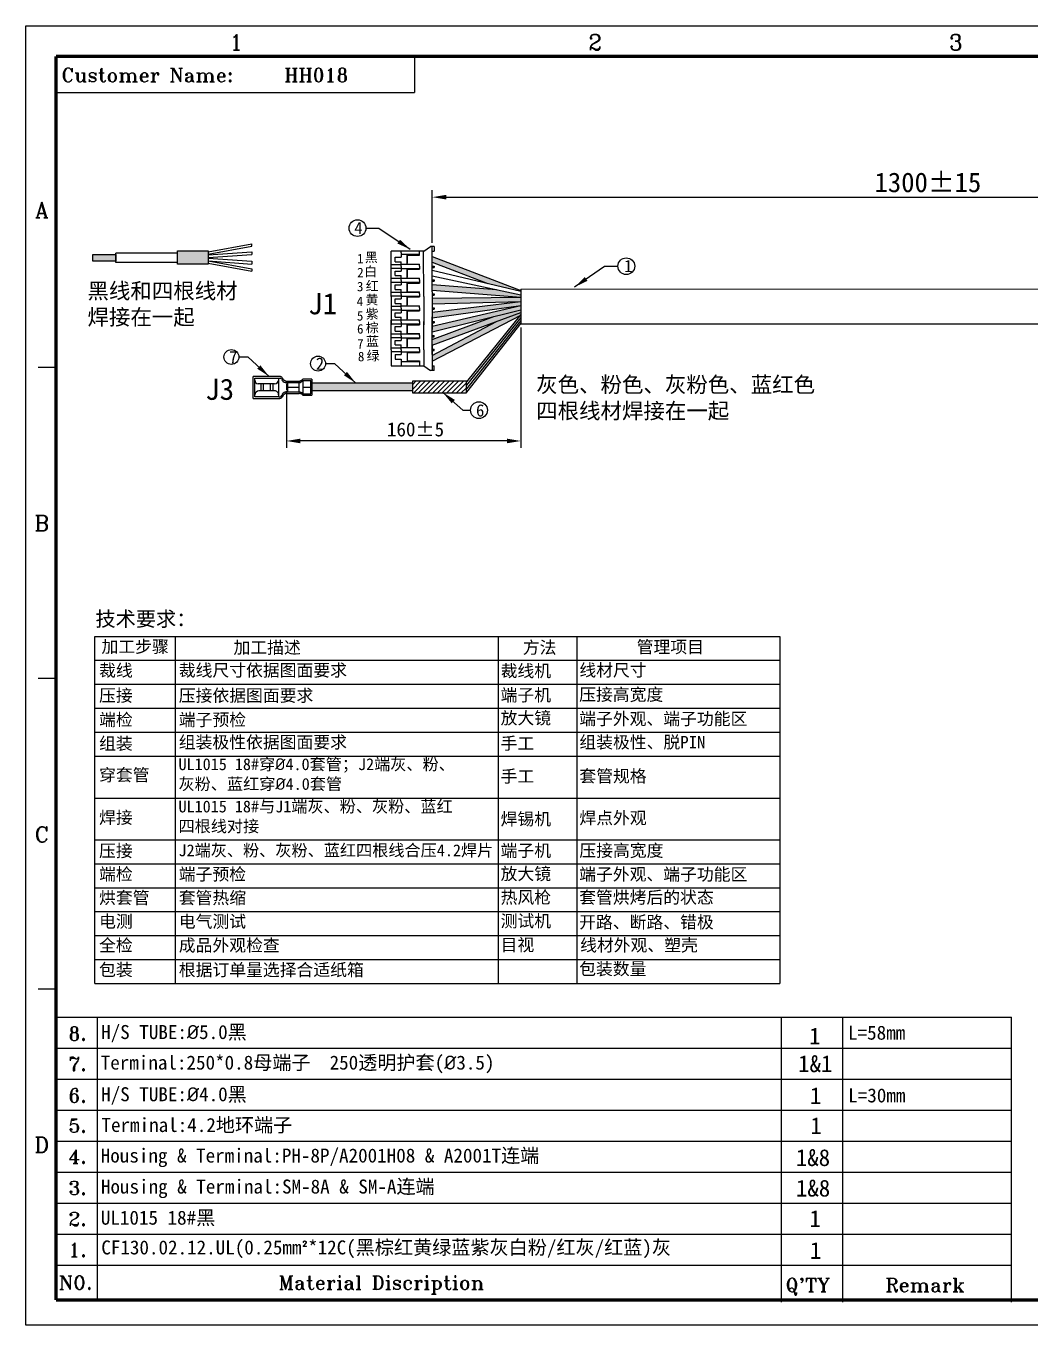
# Model space of a CAD drawing. Header units: millimetres. Extents: x 4119 to 4450, y 525 to 757.
# Drawn here: x 4118.8 to 4297.9, y 524.7 to 756.6 of the extents above; entities that cross this region are included whole.
import ezdxf
from ezdxf.enums import TextEntityAlignment as Align

# ---------------------------------------------------------------- set-up
doc = ezdxf.new("R2010")
doc.units = ezdxf.units.MM
doc.header["$LTSCALE"] = 0.6
doc.linetypes.add('HIDDEN2', pattern=[4.7625, 3.175, -1.5875])
doc.layers.add('PAPER', color=7, linetype='Continuous')
doc.styles.add('ROMANC', font='romanc')
doc.styles.add('ROMANT', font='romant.shx', dxfattribs={"bigfont": 'lfp.shx'})
doc.styles.get("Standard").update_dxf_attribs({"font": 'simkai.ttf', "height": 2.5})
doc.dimstyles.new('ISO-25', dxfattribs={"dimtxt": 2.5, "dimasz": 2.5, "dimexe": 1.25, "dimexo": 0.625, "dimtad": 1, "dimtxsty": 'Standard', "dimcen": 2.5, "dimadec": 0, "dimazin": 0, "dimtfac": 1, "dimtmove": 0, "dimatfit": 3, "dimfxl": 1, "dimarcsym": 0})

# ---------------------------------------------------------------- blocks, each defined once
blk = doc.blocks.new('*D1')
at = {"color": 0, "linetype": 'Continuous', "lineweight": -2, "ltscale": 0.6}
for p, q in [((4191.26, 717.86), (4191.26, 727.28)), ((4193.76, 726.03), (4367.44, 726.03)), ((4369.94, 721.42), (4369.94, 727.28))]:
    blk.add_line(p, q, dxfattribs=at)
at = {"color": 0, "linetype": 'Continuous'}
for points in [[(4193.76, 726.45), (4193.76, 725.62), (4191.26, 726.03)], [(4367.44, 725.62), (4367.44, 726.45), (4369.94, 726.03)]]:
    blk.add_solid(points, dxfattribs=at)
at = {"layer": 'Defpoints', "color": 0, "linetype": 'Continuous'}
for p in [(4369.94, 726.03), (4369.94, 720.8), (4191.26, 717.24)]:
    blk.add_point(p, dxfattribs=at)
at = {"color": 0, "linetype": 'Continuous', "ltscale": 0.6, "insert": (4279.69, 728.65), "char_height": 2.5, "attachment_point": 5}
blk.add_mtext('{{\\fKaiTi_GB2312|b0|i0|c134|p49;\\H1.4x;1300%%P15}}', dxfattribs=at)
blk = doc.blocks.new('*D2')
at = {"color": 0, "linetype": 'Continuous', "lineweight": -2, "ltscale": 0.6}
for p, q in [((4207.07, 702.77), (4207.07, 681.26)), ((4165.24, 691.39), (4165.24, 681.26)), ((4204.57, 682.51), (4167.74, 682.51))]:
    blk.add_line(p, q, dxfattribs=at)
at = {"color": 0, "linetype": 'Continuous'}
for points in [[(4167.74, 682.93), (4167.74, 682.1), (4165.24, 682.51)], [(4204.57, 682.1), (4204.57, 682.93), (4207.07, 682.51)]]:
    blk.add_solid(points, dxfattribs=at)
at = {"layer": 'Defpoints', "color": 0, "linetype": 'Continuous'}
for p in [(4207.07, 703.39), (4165.24, 692.02), (4165.24, 682.51)]:
    blk.add_point(p, dxfattribs=at)
at = {"color": 0, "linetype": 'Continuous', "ltscale": 0.6, "insert": (4188.27, 684.56), "char_height": 2.5, "attachment_point": 5}
blk.add_mtext('{{\\fKaiTi_GB2312|b0|i0|c134|p49;160%%P5}}', dxfattribs=at)

msp = doc.modelspace()

# ---------------------------------------------------------------- hatches: boundary and pattern name
at = {"linetype": 'Continuous', "ltscale": 0.6}
for color, points in [(256, [(4130.709, 715.797), (4134.83, 715.797), (4134.83, 714.622), (4130.709, 714.622)]), (256, [(4145.782, 716.452), (4151.277, 716.452), (4151.277, 714.054), (4145.782, 714.054)]), (256, [(4191.259, 715.466), (4191.261, 714.456), (4201.164, 710.645), (4207.067, 709.253), (4207.067, 709.383)]), (1, [(4207.067, 708.185), (4207.067, 708.615), (4202.693, 709.544), (4191.268, 710.419), (4191.27, 709.409)]), (2, [(4191.271, 707.984), (4191.271, 706.974), (4207.067, 707.421), (4207.067, 708.184)]), (37, [(4207.067, 705.902), (4207.067, 706.686), (4191.271, 702.991), (4191.271, 702.406), (4191.271, 701.981)]), (5, [(4191.271, 700.611), (4191.271, 699.601), (4207.067, 705.419), (4207.067, 705.902), (4202.246, 704.706)]), (3, [(4191.271, 697.76), (4191.271, 696.75), (4206.923, 704.907), (4207.067, 705.085), (4207.067, 705.419), (4202.73, 703.822)]), (256, [(4165.407, 692.669), (4165.245, 692.669), (4165.245, 691.61), (4165.407, 691.61)]), (256, [(4187.719, 691.435), (4187.719, 692.832), (4169.769, 692.832), (4169.769, 691.435)])]:
    msp.add_hatch(color=color, dxfattribs=at).paths.add_polyline_path(points)
h = msp.add_hatch(color=203, dxfattribs=at)
h.paths.add_polyline_path([(4369.936, 707.191), (4369.936, 708.53), (4333.583, 706.837), (4333.583, 706.234)])
h.paths.add_polyline_path([(4191.271, 705.519), (4191.271, 704.509), (4207.067, 706.686), (4207.067, 707.421)])
h = msp.add_hatch(dxfattribs=at)
h.set_pattern_fill('ANSI31', color=256, scale=0.189, style=0)
h.set_pattern_definition([(45, (935.6998, 39.0515), (-0.4243171, 0.4243171), [])])
h.paths.add_polyline_path([(4187.719, 693.16), (4187.719, 691.08), (4197.368, 691.08), (4197.368, 693.16)])

# ---------------------------------------------------------------- linework, layer by layer
for p, q in [((4124.144, 744.723), (4188.098, 744.723)), ((4120.932, 695.672), (4124.144, 695.672)), ((4120.932, 640.178), (4124.144, 640.178)), ((4120.932, 584.684), (4124.144, 584.684)), ((4124.144, 579.651), (4294.6, 579.651)), ((4131.512, 535.382), (4131.512, 579.651)), ((4253.561, 534.968), (4253.578, 579.651)), ((4253.57, 535.538), (4253.57, 579.651)), ((4264.519, 535.538), (4264.519, 579.651)), ((4264.519, 534.968), (4264.519, 579.651)), ((4124.144, 574.117), (4294.6, 574.117)), ((4124.144, 568.584), (4294.6, 568.584)), ((4124.144, 563.05), (4294.6, 563.05)), ((4124.144, 557.517), (4294.6, 557.517)), ((4124.144, 551.983), (4294.6, 551.983)), ((4124.144, 546.45), (4294.6, 546.45)), ((4131.512, 535.382), (4131.512, 543.195)), ((4124.144, 540.916), (4294.6, 540.916)), ((4124.144, 535.382), (4294.6, 535.382)), ((4124.144, 535.382), (4294.6, 535.382)), ((4131.512, 535.09), (4131.512, 535.382)), ((4131.512, 529.184), (4131.512, 535.382)), ((4253.558, 528.77), (4253.56, 534.968)), ((4264.519, 528.77), (4264.519, 534.968))]:
    msp.add_line(p, q)
for p, q in [((4151.277, 716.287), (4159.06, 717.697)), ((4151.277, 715.846), (4159.06, 717.256)), ((4159.06, 717.256), (4159.06, 717.697)), ((4145.782, 716.048), (4134.83, 716.048)), ((4134.83, 714.371), (4134.83, 716.048)), ((4145.782, 714.371), (4134.83, 714.371)), ((4151.277, 715.716), (4159.07, 716.247)), ((4151.277, 715.237), (4159.07, 715.769)), ((4151.277, 715.143), (4159.07, 714.579)), ((4151.277, 714.664), (4159.07, 714.1)), ((4151.277, 714.664), (4159.06, 713.254)), ((4151.277, 714.223), (4159.06, 712.813)), ((4159.07, 716.247), (4159.07, 715.769)), ((4159.07, 714.579), (4159.07, 714.1)), ((4183.942, 711.027), (4183.942, 716.394)), ((4189.732, 716.394), (4183.942, 716.394)), ((4189.005, 715.824), (4185.742, 715.824)), ((4189.005, 715.653), (4189.005, 716.394)), ((4189.717, 716.394), (4189.732, 716.394)), ((4191.271, 715.462), (4207.067, 709.383)), ((4191.271, 714.452), (4201.164, 710.645)), ((4159.06, 713.254), (4159.06, 712.813)), ((4189.005, 713.997), (4185.742, 713.997)), ((4189.005, 713.257), (4185.742, 713.257)), ((4191.271, 712.978), (4207.067, 709.253)), ((4191.271, 711.968), (4207.067, 708.615)), ((4189.005, 711.513), (4185.742, 711.513)), ((4189.005, 710.772), (4185.742, 710.772)), ((4191.271, 710.419), (4202.693, 709.544)), ((4207.067, 709.628), (4333.583, 709.653)), ((4207.067, 709.628), (4207.067, 703.391)), ((4189.005, 709.034), (4185.742, 709.034)), ((4189.005, 708.293), (4185.742, 708.293)), ((4191.271, 709.409), (4207.067, 708.185)), ((4191.271, 707.984), (4207.083, 708.184)), ((4191.271, 706.974), (4207.067, 707.421)), ((4191.271, 705.519), (4207.067, 707.421)), ((4189.005, 706.562), (4185.742, 706.562)), ((4189.005, 705.821), (4185.742, 705.821)), ((4191.271, 702.991), (4207.067, 706.686)), ((4191.271, 704.509), (4207.067, 706.686)), ((4191.271, 701.981), (4207.067, 705.902)), ((4191.271, 699.601), (4207.067, 705.419)), ((4191.271, 696.75), (4207.067, 704.982)), ((4207.067, 705.085), (4197.368, 693.08)), ((4189.005, 704.088), (4185.742, 704.088)), ((4189.005, 703.348), (4185.742, 703.348)), ((4191.271, 700.611), (4202.246, 704.706)), ((4191.271, 697.76), (4202.73, 703.822)), ((4207.067, 704.553), (4197.368, 692.452)), ((4207.067, 704.04), (4197.368, 691.835)), ((4207.067, 703.54), (4197.368, 691.194)), ((4207.067, 703.391), (4333.583, 703.421)), ((4189.005, 701.603), (4185.742, 701.603)), ((4189.005, 700.862), (4185.742, 700.862)), ((4189.005, 699.131), (4185.742, 699.131)), ((4189.005, 698.39), (4185.742, 698.39)), ((4189.005, 696.627), (4185.742, 696.627)), ((4164.041, 694.022), (4159.305, 694.022)), ((4159.305, 690.12), (4159.305, 694.022)), ((4159.609, 690.404), (4159.609, 693.739)), ((4159.609, 693.739), (4164.161, 693.739)), ((4163.857, 690.404), (4163.857, 693.739)), ((4169.769, 693.565), (4168.18, 693.565)), ((4169.769, 693.565), (4169.769, 691.297)), ((4163.129, 692.71), (4160.206, 692.71)), ((4163.142, 691.452), (4160.316, 691.452)), ((4160.664, 692.71), (4160.664, 691.452)), ((4161.12, 692.71), (4161.12, 691.452)), ((4162.359, 692.71), (4162.359, 691.452)), ((4162.814, 692.71), (4162.814, 691.452)), ((4165.038, 692.932), (4167.48, 692.932)), ((4165.05, 691.256), (4167.537, 691.256)), ((4165.228, 693.187), (4167.463, 693.187)), ((4165.407, 692.932), (4165.407, 691.258)), ((4165.407, 692.095), (4167.48, 692.094)), ((4167.48, 692.932), (4167.48, 691.256)), ((4168.186, 693.302), (4168.186, 690.949)), ((4168.186, 693.302), (4169.575, 693.302)), ((4168.186, 692.138), (4169.575, 692.138)), ((4169.575, 690.949), (4169.575, 693.302)), ((4187.719, 692.832), (4169.575, 692.832)), ((4187.719, 691.435), (4169.575, 691.435)), ((4169.769, 691.297), (4169.769, 690.677)), ((4159.305, 690.12), (4164.054, 690.12)), ((4163.857, 690.404), (4159.609, 690.404)), ((4165.243, 691.004), (4167.504, 691.004)), ((4168.186, 690.949), (4169.575, 690.949)), ((4168.188, 690.677), (4169.769, 690.677)), ((4294.6, 534.968), (4294.6, 579.651)), ((4294.6, 528.77), (4294.6, 534.968))]:
    msp.add_line(p, q, dxfattribs=at)
at = {"ltscale": 0.6}
for p, q in [((4189.732, 716.394), (4190.918, 717.238)), ((4191.593, 717.238), (4190.918, 717.238)), ((4191.593, 717.238), (4191.593, 716.394)), ((4184.617, 715.314), (4185.742, 715.314)), ((4184.617, 714.511), (4184.617, 715.314)), ((4184.617, 714.511), (4184.617, 715.314)), ((4184.617, 714.511), (4185.742, 714.511)), ((4185.742, 716.108), (4185.742, 716.394)), ((4185.742, 716.112), (4185.742, 715.314)), ((4185.742, 713.63), (4185.742, 714.511)), ((4186.755, 715.653), (4189.005, 715.653)), ((4186.755, 714.074), (4186.755, 715.653)), ((4186.755, 715.653), (4189.005, 715.653)), ((4186.755, 715.653), (4186.755, 714.221)), ((4191.256, 716.394), (4191.593, 716.394)), ((4184.617, 712.836), (4185.742, 712.836)), ((4184.617, 712.033), (4184.617, 712.836)), ((4184.617, 712.033), (4184.617, 712.836)), ((4184.617, 712.033), (4185.742, 712.033)), ((4185.742, 713.634), (4185.742, 712.836)), ((4185.742, 711.152), (4185.742, 712.033)), ((4186.755, 714.074), (4189.005, 714.074)), ((4186.755, 713.175), (4189.005, 713.175)), ((4186.755, 711.596), (4186.755, 713.175)), ((4186.755, 713.175), (4189.005, 713.175)), ((4186.755, 713.175), (4186.755, 711.743)), ((4189.005, 713.719), (4189.005, 714.074)), ((4189.005, 713.723), (4189.005, 713.175)), ((4191.262, 713.731), (4191.599, 713.731)), ((4191.262, 713.49), (4191.599, 713.49)), ((4191.599, 713.731), (4191.599, 713.49)), ((4184.617, 710.358), (4185.742, 710.358)), ((4184.617, 709.556), (4184.617, 710.358)), ((4184.617, 709.556), (4184.617, 710.358)), ((4185.742, 711.156), (4185.742, 710.358)), ((4186.755, 711.596), (4189.005, 711.596)), ((4186.755, 710.697), (4189.005, 710.697)), ((4186.755, 709.119), (4186.755, 710.697)), ((4186.755, 710.697), (4189.005, 710.697)), ((4186.755, 710.697), (4186.755, 709.265)), ((4189.005, 711.241), (4189.005, 711.596)), ((4189.005, 711.245), (4189.005, 710.697)), ((4191.262, 711.264), (4191.599, 711.264)), ((4191.262, 711.023), (4191.599, 711.023)), ((4191.599, 711.264), (4191.599, 711.023)), ((4183.942, 708.313), (4183.942, 703.25)), ((4184.617, 709.556), (4185.742, 709.556)), ((4184.617, 707.88), (4185.742, 707.88)), ((4184.617, 707.078), (4184.617, 707.88)), ((4184.617, 707.078), (4184.617, 707.88)), ((4185.742, 708.674), (4185.742, 709.556)), ((4185.742, 708.678), (4185.742, 707.88)), ((4186.755, 709.119), (4189.005, 709.119)), ((4186.755, 708.219), (4189.005, 708.219)), ((4186.755, 706.641), (4186.755, 708.219)), ((4186.755, 708.219), (4189.005, 708.219)), ((4186.755, 708.219), (4186.755, 706.787)), ((4189.005, 708.763), (4189.005, 709.119)), ((4189.005, 708.767), (4189.005, 708.219)), ((4189.732, 708.313), (4189.732, 703.25)), ((4191.262, 708.776), (4191.599, 708.776)), ((4191.262, 708.535), (4191.599, 708.535)), ((4191.271, 709.157), (4191.271, 702.406)), ((4191.599, 708.776), (4191.599, 708.535)), ((4184.617, 707.078), (4185.742, 707.078)), ((4184.617, 705.402), (4185.742, 705.402)), ((4184.617, 704.6), (4184.617, 705.402)), ((4184.617, 704.6), (4184.617, 705.402)), ((4185.742, 706.196), (4185.742, 707.078)), ((4185.742, 706.2), (4185.742, 705.402)), ((4186.755, 706.641), (4189.005, 706.641)), ((4186.755, 705.741), (4189.005, 705.741)), ((4186.755, 704.163), (4186.755, 705.741)), ((4186.755, 705.741), (4189.005, 705.741)), ((4186.755, 705.741), (4186.755, 704.31)), ((4189.005, 706.285), (4189.005, 706.641)), ((4189.005, 706.289), (4189.005, 705.741)), ((4191.262, 706.305), (4191.599, 706.305)), ((4191.262, 706.064), (4191.599, 706.064)), ((4191.599, 706.305), (4191.599, 706.064)), ((4183.942, 698.763), (4183.942, 704.093)), ((4184.617, 704.6), (4185.742, 704.6)), ((4184.617, 702.924), (4185.742, 702.924)), ((4184.617, 702.122), (4184.617, 702.924)), ((4184.617, 702.122), (4184.617, 702.924)), ((4185.742, 703.718), (4185.742, 704.6)), ((4185.742, 703.722), (4185.742, 702.924)), ((4186.755, 704.163), (4189.005, 704.163)), ((4186.755, 703.263), (4189.005, 703.263)), ((4186.755, 701.685), (4186.755, 703.263)), ((4186.755, 703.263), (4189.005, 703.263)), ((4186.755, 703.263), (4186.755, 701.832)), ((4189.005, 703.807), (4189.005, 704.163)), ((4189.005, 703.811), (4189.005, 703.263)), ((4189.732, 698.763), (4189.732, 703.826)), ((4191.262, 703.855), (4191.599, 703.855)), ((4191.262, 703.614), (4191.599, 703.614)), ((4191.271, 697.919), (4191.271, 704.67)), ((4191.599, 703.855), (4191.599, 703.614)), ((4184.617, 702.122), (4185.742, 702.122)), ((4184.617, 700.446), (4185.742, 700.446)), ((4184.617, 699.644), (4184.617, 700.446)), ((4184.617, 699.644), (4184.617, 700.446)), ((4185.742, 701.241), (4185.742, 702.122)), ((4185.742, 701.244), (4185.742, 700.446)), ((4186.755, 701.685), (4189.005, 701.685)), ((4186.755, 700.785), (4189.005, 700.785)), ((4186.755, 699.207), (4186.755, 700.785)), ((4186.755, 700.785), (4189.005, 700.785)), ((4186.755, 700.785), (4186.755, 699.354)), ((4189.005, 701.33), (4189.005, 701.685)), ((4189.005, 701.334), (4189.005, 700.785)), ((4191.262, 701.341), (4191.599, 701.341)), ((4191.262, 701.1), (4191.599, 701.1)), ((4191.599, 701.1), (4191.599, 701.341)), ((4184.617, 699.644), (4185.742, 699.644)), ((4185.742, 698.763), (4185.742, 699.644)), ((4185.742, 698.767), (4185.742, 697.93)), ((4186.755, 699.207), (4189.005, 699.207)), ((4186.755, 698.307), (4189.005, 698.307)), ((4186.755, 698.307), (4186.755, 696.821)), ((4189.005, 698.852), (4189.005, 699.207)), ((4189.005, 698.856), (4189.005, 698.307)), ((4189.732, 698.767), (4189.732, 695.906)), ((4191.262, 698.873), (4191.599, 698.873)), ((4191.262, 698.632), (4191.599, 698.632)), ((4191.271, 699.611), (4191.271, 695.062)), ((4191.599, 698.632), (4191.599, 698.873)), ((4183.957, 695.906), (4189.747, 695.906)), ((4184.617, 697.93), (4185.742, 697.93)), ((4184.617, 697.93), (4184.617, 697.128)), ((4184.617, 697.93), (4184.617, 697.128)), ((4184.617, 697.128), (4185.742, 697.128)), ((4185.742, 697.128), (4185.742, 695.906)), ((4186.755, 696.821), (4189.005, 696.821)), ((4189.005, 696.821), (4189.005, 695.906)), ((4189.747, 695.906), (4190.933, 695.062)), ((4191.271, 695.906), (4191.608, 695.906)), ((4191.608, 695.062), (4191.608, 695.906)), ((4191.608, 695.062), (4190.933, 695.062)), ((4191.271, 695.062), (4191.271, 695.123))]:
    msp.add_line(p, q, dxfattribs=at)
at = {"ltscale": 0.5}
for p, q in [((4191.271, 709.157), (4191.256, 717.238)), ((4189.732, 708.313), (4189.717, 716.394)), ((4185.742, 713.968), (4183.942, 713.968)), ((4185.742, 713.296), (4183.942, 713.296)), ((4185.742, 711.49), (4183.942, 711.49)), ((4183.942, 708.36), (4183.942, 711.027)), ((4185.742, 710.819), (4183.942, 710.819)), ((4185.742, 709.012), (4183.942, 709.012)), ((4183.942, 708.313), (4183.942, 708.36)), ((4185.742, 708.341), (4183.942, 708.341)), ((4185.742, 706.534), (4183.942, 706.534)), ((4185.742, 705.863), (4183.942, 705.863)), ((4185.742, 704.056), (4183.942, 704.056)), ((4185.742, 703.385), (4183.942, 703.385)), ((4185.742, 701.578), (4183.942, 701.578)), ((4185.742, 700.907), (4183.942, 700.907)), ((4185.742, 699.1), (4183.942, 699.1)), ((4183.942, 698.763), (4183.957, 695.906)), ((4185.742, 698.429), (4183.942, 698.429))]:
    msp.add_line(p, q, dxfattribs=at)
at = {"ltscale": 1.5}
msp.add_line((4163.857, 690.404), (4164.066, 690.405), dxfattribs=at)
at = {"ltscale": 0.4}
for p, q in [((4131.058, 585.659), (4131.058, 647.633)), ((4131.058, 647.633), (4253.246, 647.633)), ((4145.387, 647.633), (4145.387, 585.659)), ((4203.041, 647.633), (4203.041, 585.659)), ((4217.073, 647.633), (4217.073, 585.659)), ((4253.246, 647.633), (4253.246, 585.659)), ((4131.058, 643.356), (4253.246, 643.356)), ((4131.058, 639.079), (4253.246, 639.079)), ((4131.058, 634.801), (4253.246, 634.801)), ((4131.058, 630.524), (4253.246, 630.524)), ((4131.058, 626.234), (4253.246, 626.234)), ((4131.058, 618.746), (4253.246, 618.746)), ((4131.058, 611.323), (4253.246, 611.323)), ((4131.058, 607.046), (4253.246, 607.046)), ((4131.058, 602.769), (4253.246, 602.769)), ((4131.058, 598.491), (4253.246, 598.491)), ((4131.058, 594.214), (4253.246, 594.214)), ((4131.058, 589.936), (4253.246, 589.936)), ((4131.058, 585.659), (4253.246, 585.659))]:
    msp.add_line(p, q, dxfattribs=at)
at = {"ltscale": 0.6}
msp.add_lwpolyline([(4118.774, 756.589), (4449.685, 756.589), (4449.685, 524.701), (4118.774, 524.701)], close=True, dxfattribs=at)
at = {"const_width": 0.6}
msp.add_lwpolyline([(4124.144, 751.166), (4445.163, 751.166)], dxfattribs=at)
at = {"linetype": 'Continuous', "ltscale": 0.6}
for points in [[(4130.709, 715.797), (4134.83, 715.797), (4134.83, 714.622), (4130.709, 714.622)], [(4145.782, 716.452), (4151.277, 716.452), (4151.277, 714.054), (4145.782, 714.054)], [(4165.407, 692.669), (4165.245, 692.669), (4165.245, 691.61), (4165.407, 691.61)], [(4197.368, 693.16), (4187.719, 693.16), (4187.719, 691.08), (4197.368, 691.08)]]:
    msp.add_lwpolyline(points, close=True, dxfattribs=at)
for centre, radius in [((4177.925, 720.514), 1.497), ((4225.88, 713.698), 1.497), ((4155.431, 697.5), 1.333), ((4170.893, 696.321), 1.333), ((4199.591, 688.008), 1.497)]:
    msp.add_circle(centre, radius)
at = {"ltscale": 1.5}
for centre, radius, start, end in [((4163.11, 693.457), 0.747, 271.43616, 357.86358), ((4164.055, 693.485), 0.538, 33.32055, 91.46979), ((4164.102, 693.454), 0.291, 14.34983, 78.24652), ((4165.244, 693.817), 0.908, 198.64493, 256.90061), ((4160.256, 693.356), 0.648, 181.30217, 265.51604), ((4160.355, 690.704), 0.749, 92.99659, 175.43453), ((4163.142, 690.737), 0.714, 0.39283, 90.39283), ((4165.267, 690.374), 0.908, 103.88505, 162.14073), ((4167.356, 694.027), 1.102, 276.46617, 318.80048), ((4167.509, 690.357), 0.899, 41.17603, 88.208), ((4164.063, 690.762), 0.357, 270.39283, 342.14073)]:
    msp.add_arc(centre, radius, start, end, dxfattribs=at)
at = {"linetype": 'HIDDEN2', "ltscale": 1.5}
for centre, radius, start, end in [((4165.346, 694.068), 0.89, 198.91515, 262.3932), ((4167.342, 694.285), 1.105, 276.30561, 319.36622), ((4163.967, 690.805), 0.69, 277.17916, 324.20215), ((4165.373, 690.124), 0.89, 98.39246, 161.87051), ((4167.491, 690.099), 0.905, 39.66091, 90.83111)]:
    msp.add_arc(centre, radius, start, end, dxfattribs=at)
for p in [(4188.348, 751.166), (4252.552, 751.166), (4124.144, 667.923), (4124.144, 612.427)]:
    msp.add_point(p)
at = {"layer": 'PAPER', "color": 7}
msp.add_line((4188.098, 751.166), (4188.098, 744.723), dxfattribs=at)
at = {"layer": 'PAPER', "color": 7, "const_width": 0.6}
for points in [[(4124.144, 751.166), (4124.144, 529.184)], [(4124.144, 529.184), (4445.163, 529.184)]]:
    msp.add_lwpolyline(points, dxfattribs=at)

# ---------------------------------------------------------------- texts
at = {"style": 'ROMANT'}
for s, height, p in [('Customer Name:', 2.46985, (4125.091, 746.593)), ('HH018', 2.4699, (4164.843, 746.593)), ('8.', 2.4699, (4126.345, 575.479)), ('7.', 2.4699, (4126.345, 570.088)), ('6.', 2.4699, (4126.345, 564.444)), ('5.', 2.4699, (4126.345, 559.052)), ('4.', 2.4699, (4126.345, 553.527)), ('3.', 2.4699, (4126.345, 547.939)), ('2.', 2.4699, (4126.345, 542.401)), ('1.', 2.4699, (4126.345, 536.894)), ('NO.', 2.4699, (4124.618, 531.027)), ('Material Discription', 2.46985, (4163.828, 531.027)), ("Q'TY", 2.4699, (4254.293, 530.612)), ('Remark', 2.4699, (4272.122, 530.612))]:
    msp.add_text(s, height=height, dxfattribs=at).set_placement(p)
at = {"ltscale": 1.5}
for s, insert, char_height, attachment_point in [('{\\fKaiTi_GB2312|b0|i0|c134|p49;4}', (4177.352, 721.616), 2.17728, 1), ('{\\fKaiTi_GB2312|b0|i0|c134|p49;1}', (4179.005, 715.919), 1.69344, 3), ('{\\fKaiTi_GB2312|b0|i0|c134|p49;黑}', (4181.552, 716.131), 1.69344, 3), ('{\\fKaiTi_GB2312|b0|i0|c134|p49;1}', (4225.495, 714.832), 2.17728, 1), ('{\\fKaiTi_GB2312|b0|i0|c134|p49;2}', (4179.021, 713.436), 1.69344, 3), ('{\\fKaiTi_GB2312|b0|i0|c134|p49;白}', (4181.412, 713.605), 1.69344, 3), ('{\\fKaiTi_GB2312|b0|i0|c134|p49;黑线和四根线材\\P焊接在一起}', (4129.742, 710.711), 2.80665, 1), ('{\\fKaiTi_GB2312|b0|i0|c134|p49;3}', (4178.97, 710.929), 1.69344, 3), ('{\\fKaiTi_GB2312|b0|i0|c134|p49;红}', (4181.698, 711.038), 1.69344, 3), ('{\\fKaiTi_GB2312|b0|i0|c134|p49;J1}', (4174.273, 708.903), 3.78, 3), ('{\\fKaiTi_GB2312|b0|i0|c134|p49;4}', (4178.927, 708.275), 1.69344, 3), ('{\\fKaiTi_GB2312|b0|i0|c134|p49;黄}', (4181.655, 708.578), 1.69344, 3), ('{\\fKaiTi_GB2312|b0|i0|c134|p49;5}', (4178.97, 705.703), 1.69344, 3), ('{\\fKaiTi_GB2312|b0|i0|c134|p49;紫}', (4181.698, 706.032), 1.69344, 3), ('{\\fKaiTi_GB2312|b0|i0|c134|p49;6}', (4178.991, 703.37), 1.69344, 3), ('{\\fKaiTi_GB2312|b0|i0|c134|p49;棕}', (4181.719, 703.579), 1.69344, 3), ('{\\fKaiTi_GB2312|b0|i0|c134|p49;7}', (4179.013, 700.705), 1.69344, 3), ('{\\fKaiTi_GB2312|b0|i0|c134|p49;蓝}', (4181.741, 701.166), 1.69344, 3), ('{\\fKaiTi_GB2312|b0|i0|c134|p49;7}', (4155.021, 698.565), 2.17728, 1), ('{\\fKaiTi_GB2312|b0|i0|c134|p49;8}', (4179.142, 698.428), 1.69344, 3), ('{\\fKaiTi_GB2312|b0|i0|c134|p49;绿}', (4181.869, 698.572), 1.69344, 3), ('{\\fKaiTi_GB2312|b0|i0|c134|p49;2}', (4170.482, 697.387), 2.17728, 1), ('{\\fKaiTi_GB2312|b0|i0|c134|p49;J3}', (4155.904, 693.63), 3.78, 3), ('{\\fKaiTi_GB2312|b0|i0|c134|p49;灰色、粉色、灰粉色、蓝红色\\P四根线材焊接在一起}', (4209.795, 693.978), 2.80665, 1), ('{\\fKaiTi_GB2312|b0|i0|c134|p49;6}', (4199.071, 689.059), 2.17728, 1), ('Terminal:250*0.8{\\fSimSun|b0|i0|c134|p2;母端子}  250{\\fSimSun|b0|i0|c134|p2;透明护套}({\\fISOCPEUR|b0|i0|c0|p34;%%C}3.5)', (4132.103, 572.8), 2.5, 1)]:
    msp.add_mtext(s, dxfattribs=dict(at, insert=insert, char_height=char_height, attachment_point=attachment_point))
at = {"ltscale": 0.4, "attachment_point": 1}
for s, insert, char_height, width in [('技术要求：', (4131.161, 652.069), 2.64, 17.09921), ('加工步骤', (4132.249, 646.903), 2.2, 17.57545), ('加工描述', (4155.795, 646.743), 2.2, 21.19742), ('方法', (4207.41, 646.752), 2.2, 21.19742), ('管理项目', (4227.737, 646.848), 2.2, 38.90583), ('裁线', (4131.812, 642.661), 2.2, 21.85344), ('裁线尺寸依据图面要求', (4146.035, 642.679), 2.2, 69.75918), ('裁线机', (4203.456, 642.579), 2.2, 18.9869), ('线材尺寸', (4217.506, 642.708), 2.2, 56.99545), ('压接', (4131.812, 638.189), 2.2, 78.05733), ('压接依据图面要求', (4146.035, 638.182), 2.2, 69.75918), ('端子机', (4203.456, 638.261), 2.2, 18.9869), ('压接高宽度', (4217.473, 638.355), 2.2, 52.31709), ('端检', (4131.812, 633.862), 2.2, 78.05733), ('端子预检', (4146.035, 633.854), 2.2, 69.75918), ('放大镜', (4203.456, 634.165), 2.2, 18.9869), ('端子外观、端子功能区', (4217.473, 634.027), 2.2, 52.31709), ('组装', (4131.812, 629.613), 2.2, 21.85344), ('组装极性依据图面要求', (4146.035, 629.847), 2.2, 69.75918), ('手工', (4203.456, 629.637), 2.2, 18.9869), ('组装极性、脱PIN ', (4217.506, 629.849), 2.2, 56.99545), ('穿套管', (4131.812, 624.001), 2.2, 21.85344), ('手工', (4203.456, 623.754), 2.2, 18.9869), ('套管规格', (4217.506, 623.797), 2.2, 56.99545), ('焊接', (4131.812, 616.403), 2.2, 21.85344), ('焊锡机', (4203.456, 616.128), 2.2, 18.9869), ('焊点外观', (4217.506, 616.322), 2.2, 56.99545), ('压接', (4131.812, 610.46), 2.2, 21.85344), ('端子机', (4203.456, 610.499), 2.2, 18.9869), ('压接高宽度', (4217.506, 610.509), 2.2, 56.99545), ('端检', (4131.812, 606.289), 2.2, 21.85344), ('端子预检', (4146.035, 606.282), 2.2, 69.75918), ('放大镜', (4203.456, 606.361), 2.2, 18.9869), ('端子外观、端子功能区', (4217.473, 606.259), 2.2, 52.31709), ('烘套管', (4131.812, 602.079), 2.2, 21.85344), ('套管热缩', (4146.035, 602.071), 2.2, 69.75918), ('热风枪', (4203.456, 602.15), 2.2, 18.9869), ('套管烘烤后的状态', (4217.473, 602.141), 2.2, 52.31709), ('电测', (4131.812, 597.85), 2.2, 21.85344), ('电气测试', (4146.035, 597.843), 2.2, 69.75918), ('测试机', (4203.456, 597.922), 2.2, 18.9869), ('开路、断路、错极', (4217.473, 597.725), 2.2, 52.31709), ('全检', (4131.812, 593.595), 2.2, 21.85344), ('成品外观检查', (4146.035, 593.587), 2.2, 69.75918), ('目视', (4203.456, 593.666), 2.2, 18.9869), ('线材外观、塑壳', (4217.64, 593.617), 2.2, 52.31709), ('包装', (4131.812, 589.219), 2.2, 21.85344), ('根据订单量选择合适纸箱', (4146.035, 589.211), 2.2, 69.75918), ('包装数量', (4217.473, 589.385), 2.2, 52.31709)]:
    msp.add_mtext(s, dxfattribs=dict(at, insert=insert, char_height=char_height, width=width))
at = {"char_height": 2.112, "attachment_point": 1}
for s, insert, width in [('UL1015 18#穿{\\fISOCPEUR|b0|i0|c0|p34;%%C}4.0套管；J2端灰、粉、\\P灰粉、蓝红穿{\\fISOCPEUR|b0|i0|c0|p34;%%C}4.0套管', (4145.986, 625.868), 74.05517), ('UL1015 18#与J1端灰、粉、灰粉、蓝红\\P四根线对接', (4145.986, 618.322), 74.05517), ('J2端灰、粉、灰粉、蓝红四根线合压4.2焊片', (4145.986, 610.495), 84.36705)]:
    msp.add_mtext(s, dxfattribs=dict(at, insert=insert, width=width))
at = {"linetype": 'Continuous', "char_height": 2.5, "attachment_point": 1}
for s, insert, width in [('H/S TUBE:{\\fISOCPEUR|b0|i0|c0|p34;%%C}5.0{\\fSimSun|b0|i0|c134|p2;黑}', (4132.183, 578.251), 65.65417), ('L=58mm', (4265.445, 578.136), 65.65417), ('H/S TUBE:{\\fISOCPEUR|b0|i0|c0|p34;%%C}4.0{\\fSimSun|b0|i0|c134|p2;黑}', (4132.183, 567.145), 65.65417), ('L=30mm', (4265.474, 566.939), 65.65417), ('Terminal:4.2{\\fSimSun|b0|i0|c134|p2;地环端子}', (4132.24, 561.661), 95.59372)]:
    msp.add_mtext(s, dxfattribs=dict(at, insert=insert, width=width))
at = {"attachment_point": 1}
for s, insert, char_height in [('{\\fKaiTi_GB2312|b0|i0|c134|p49;1}', (4258.487, 577.782), 3), ('{\\fKaiTi_GB2312|b0|i0|c134|p49;1&1}', (4256.536, 572.842), 3), ('{\\fKaiTi_GB2312|b0|i0|c134|p49;1}', (4258.639, 567.127), 3), ('{\\fKaiTi_GB2312|b0|i0|c134|p49;1}', (4258.719, 561.78), 3), ('Housing & Terminal:PH-8P/A2001H08 & A2001T{\\fSimSun|b0|i0|c134|p2;连端}', (4132.111, 556.206), 2.5), ('{\\fKaiTi_GB2312|b0|i0|c134|p49;1&8}', (4256.123, 556.083), 3), ('Housing & Terminal:SM-8A & SM-A{\\fSimSun|b0|i0|c134|p2;连端}', (4132.146, 550.671), 2.5), ('{\\fKaiTi_GB2312|b0|i0|c134|p49;1&8}', (4256.143, 550.632), 3), ('UL1015 18#{\\fSimSun|b0|i0|c134|p2;黑}', (4132.126, 545.111), 2.5), ('{\\fKaiTi_GB2312|b0|i0|c134|p49;1}', (4258.549, 545.194), 3), ('CF130.02.12.UL(0.25mm{\\fISOCPEUR|b0|i0|c0|p34;²}*12C(黑棕红黄绿蓝紫灰白粉/红灰/红蓝)灰', (4132.211, 539.804), 2.5), ('{\\fKaiTi_GB2312|b0|i0|c134|p49;1}', (4258.637, 539.511), 3)]:
    msp.add_mtext(s, dxfattribs=dict(at, insert=insert, char_height=char_height))
at = {"layer": 'PAPER', "color": 7, "style": 'ROMANC'}
for s, p in [('1', (4156.283, 753.669)), ('2', (4220.31, 753.669)), ('3', (4284.672, 753.669)), ('A', (4121.597, 723.729)), ('B', (4121.597, 667.839)), ('C', (4121.597, 612.266)), ('D', (4121.597, 556.862))]:
    msp.add_text(s, height=2.778, dxfattribs=at).set_placement(p, align=Align.MIDDLE)

# ---------------------------------------------------------------- dimensions: what is measured, and where the dimension line sits
at = {"linetype": 'Continuous', "ltscale": 0.6}
for base, p1, p2, text, picture, middle in [((4369.936, 726.034), (4191.256, 717.238), (4369.936, 720.799), '{{\\fKaiTi_GB2312|b0|i0|c134|p49;\\H1.4x;1300%%P15}}', '*D1', (4279.693, 726.034)), ((4165.238, 682.515), (4207.067, 703.391), (4165.238, 692.016), '{{\\fKaiTi_GB2312|b0|i0|c134|p49;160%%P5}}', '*D2', (4188.271, 682.515))]:
    dim = msp.add_linear_dim(base=base, p1=p1, p2=p2, text=text, dimstyle='ISO-25', override={"dimfxl": 1.25}, dxfattribs=at)
    dim.commit()
    dim.dimension.update_dxf_attribs({"geometry": picture, "text_midpoint": middle, "dimtype": 160})

# ---------------------------------------------------------------- leaders
for points in [[(4187.345, 716.713), (4181.745, 720.465), (4179.421, 720.465)], [(4216.667, 709.998), (4221.983, 713.698), (4224.383, 713.698)], [(4162.155, 694.029), (4158.41, 697.453), (4156.769, 697.458)], [(4177.616, 692.85), (4173.871, 696.274), (4172.231, 696.279)], [(4193.126, 691.188), (4196.735, 688.032), (4198.094, 688.008)]]:
    msp.add_leader(points, dimstyle='ISO-25', override={"dimgap": 0.625, "dimtad": 0, "dimfxl": 1.25}, dxfattribs=at)

doc.saveas('drawing.dxf')
